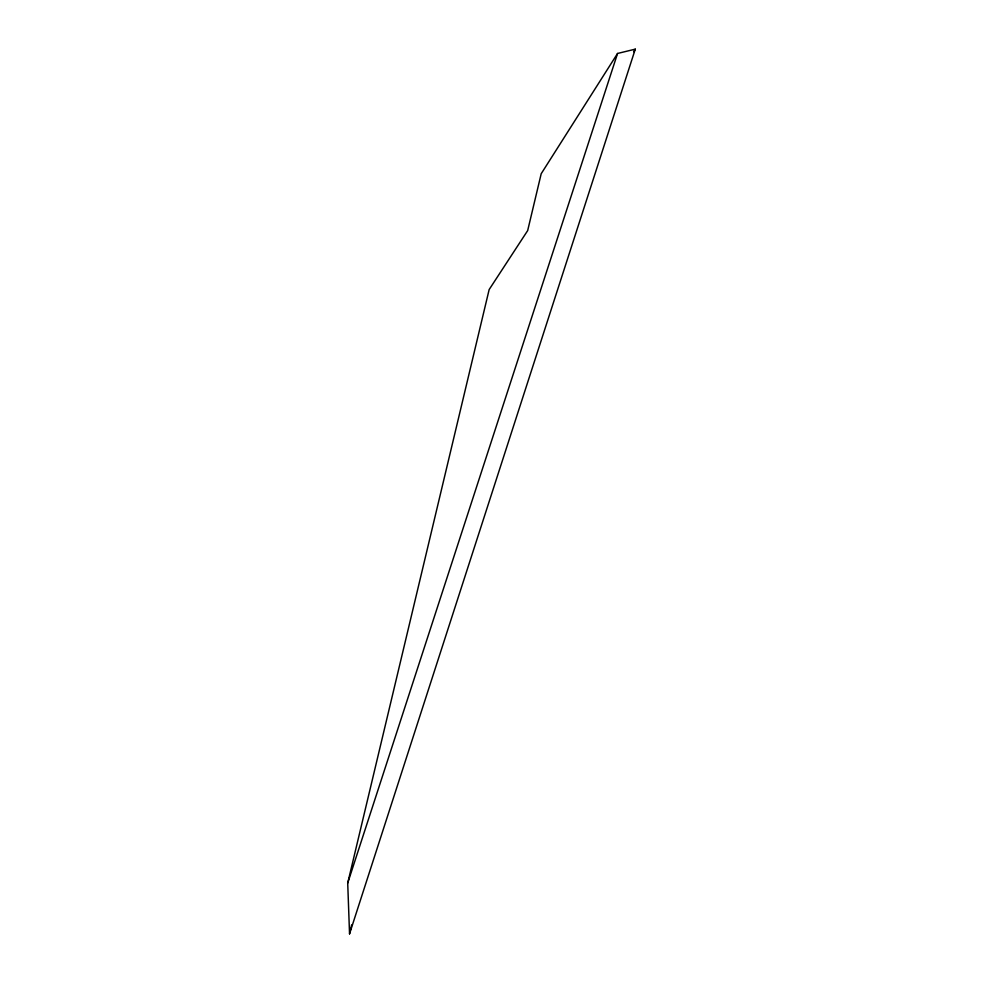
<?xml version="1.0" encoding="UTF-8"?>
<svg xmlns="http://www.w3.org/2000/svg" width="983" height="983" viewBox="0 0 983 983"><rect width="100%" height="100%" fill="white"/><g stroke="black" fill="none" stroke-linecap="round" stroke-linejoin="round"><path stroke-width="1.47" d="M349.543 933.85L635.288 49.15L617.557 53.463L541.203 173.721L527.674 230.587L489.153 289.567L347.712 883.078L349.543 933.85L351.656 924.892M347.712 883.078L617.557 53.463M633.642 51.73L635.288 49.15"/></g></svg>
